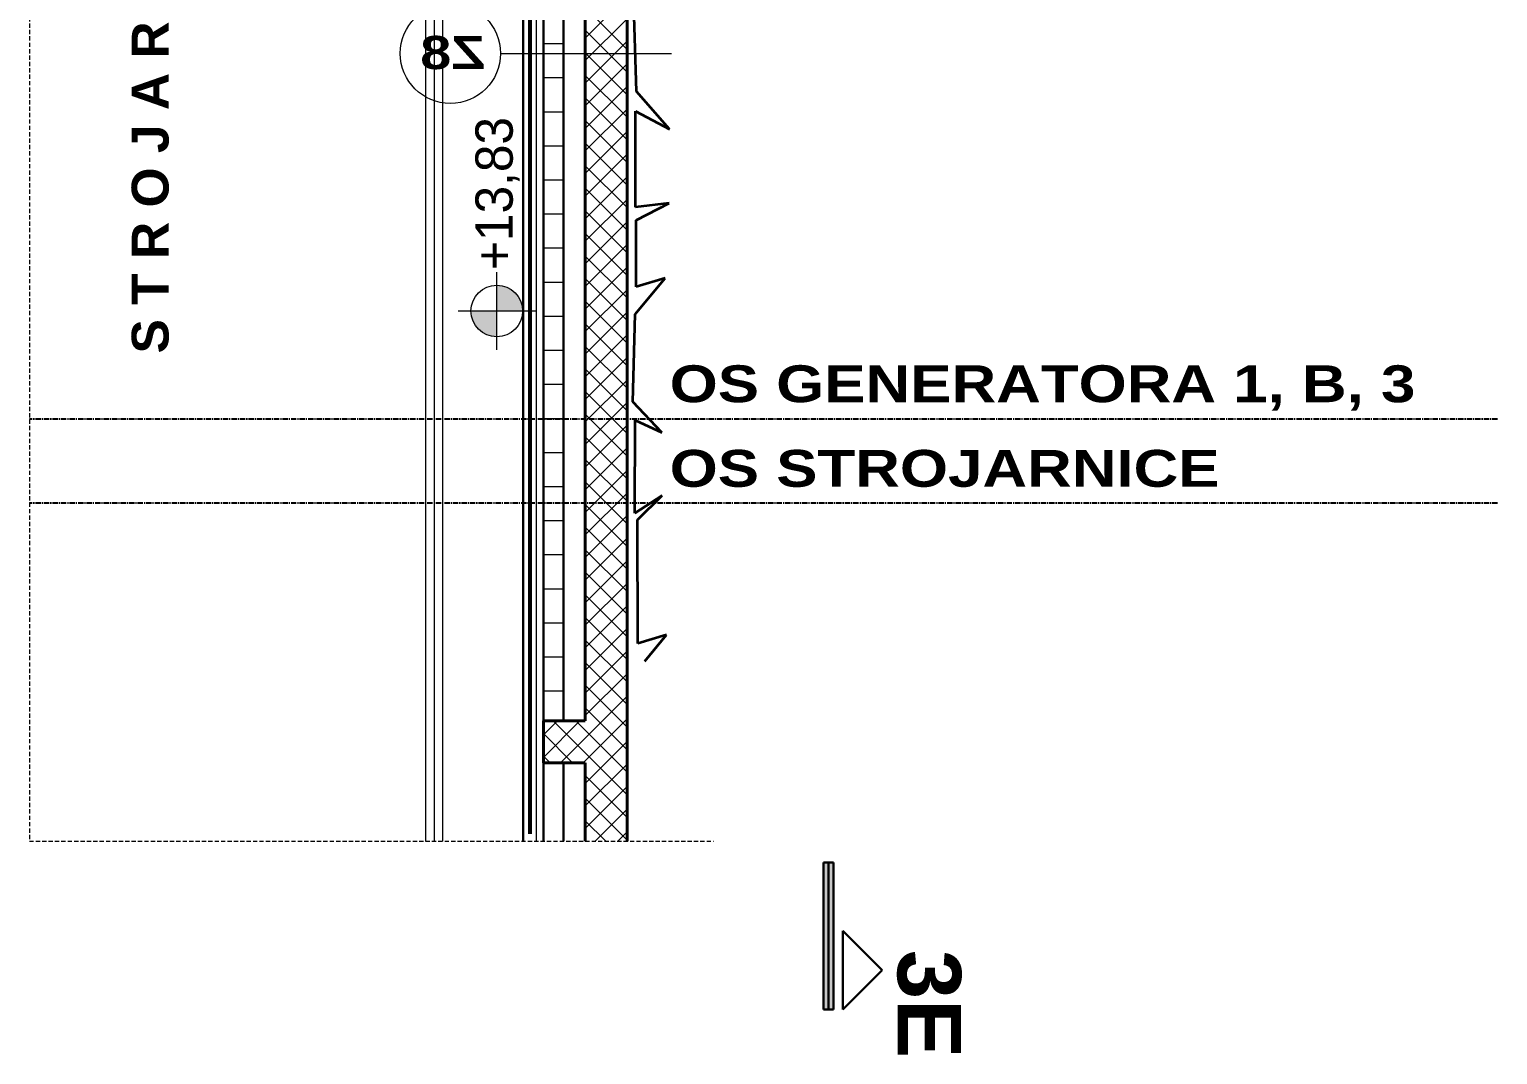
# Model space of a CAD drawing. Header units: millimetres. Extents: x 47631 to 558803, y 29659 to 315570.
# Drawn here: x 473042 to 481797, y 294909 to 301024 of the extents above; entities that cross this region are included whole.
import ezdxf

# ---------------------------------------------------------------- set-up
doc = ezdxf.new("R2010")
doc.units = ezdxf.units.MM
doc.linetypes.add('GP kota 13.83_20.63_22.63_PBS_arhitektura$0$CENTER', pattern=[50.8, 31.75, -6.35, 6.35, -6.35])
doc.linetypes.add('GP kota 13.83_20.63_22.63_PBS_arhitektura$0$DASHEDX2', pattern=[38.1, 25.4, -12.7])
doc.styles.add('GP kota 13.83_20.63_22.63_PBS_arhitektura$0$KOTE', font='arial.ttf')
doc.styles.add('GP kota 13.83_20.63_22.63_PBS_arhitektura$0$NASLOV', font='arialbd.ttf', dxfattribs={"width": 1.2})
doc.styles.add('GP kota 13.83_20.63_22.63_PBS_arhitektura$0$PRESJEK', font='arialbd.ttf', dxfattribs={"width": 0.7, "height": 75})
doc.linetypes.add('GP kota 13.83_20.63_22.63_PBS_arhitektura$0$BATTING', pattern='A,0.00254,-2.54,[134,ltypeshp.shx,S=2.54,R=0,X=-2.54,Y=0],-5.08,[134,ltypeshp.shx,S=2.54,R=180,X=2.54,Y=0],-2.54', length=10.16254)

msp = doc.modelspace()

# ---------------------------------------------------------------- hatches: boundary and pattern name
at = {"linetype": 'Continuous', "lineweight": 20}
h = msp.add_hatch(color=2, dxfattribs=at)
h.paths.add_polyline_path([(475829.2, 299190.7), (475829.2, 299344.6), (475675.3, 299344.6, 0.414214)])
h.paths.add_polyline_path([(475983.2, 299344.6, 0.414214), (475829.2, 299498.6), (475829.2, 299344.6)])
at = {"linetype": 'Continuous', "lineweight": 30}
for points in [[(477777.4, 295178.3), (477806.8, 295178.3), (477806.8, 296055.6), (477777.4, 296055.6)], [(477836.2, 296055.6), (477806.8, 296055.6), (477806.8, 295178.3), (477836.2, 295178.3)]]:
    msp.add_hatch(color=5, dxfattribs=at).paths.add_polyline_path(points)

# ---------------------------------------------------------------- linework, layer by layer
at = {"color": 7, "linetype": 'GP kota 13.83_20.63_22.63_PBS_arhitektura$0$DASHEDX2', "lineweight": 18}
for p, q in [((473042, 307116.8), (473042, 296182.2)), ((473042, 296182.2), (477120.8, 296182.2))]:
    msp.add_line(p, q, dxfattribs=at)
at = {"color": 4, "linetype": 'Continuous', "lineweight": 20}
msp.add_line((475406.8, 296182.2), (475406.8, 304399.5), dxfattribs=at)
at = {"color": 20, "linetype": 'Continuous', "lineweight": 18}
for p, q in [((475456.8, 296182.2), (475456.8, 304399.5)), ((475506.8, 296182.2), (475506.8, 304399.5))]:
    msp.add_line(p, q, dxfattribs=at)
at = {"color": 30, "linetype": 'Continuous', "lineweight": 30}
for p, q in [((475986.8, 296182.2), (475986.8, 301744.3)), ((476021.8, 301709.3), (476021.8, 296227)), ((476031.8, 301699.3), (476031.8, 296227))]:
    msp.add_line(p, q, dxfattribs=at)
at = {"color": 8, "linetype": 'GP kota 13.83_20.63_22.63_PBS_arhitektura$0$BATTING', "lineweight": 5, "ltscale": 0.15}
msp.add_line((476066.8, 296182.2), (476066.8, 301699.3), dxfattribs=at)
at = {"color": 6, "linetype": 'Continuous', "lineweight": 30}
for p, q in [((476106.8, 296899.3), (476106.8, 301449.3)), ((476226.8, 296899.3), (476226.8, 301449.3)), ((476106.8, 296182.2), (476106.8, 296649.3)), ((476226.8, 296182.2), (476226.8, 296649.3))]:
    msp.add_line(p, q, dxfattribs=at)
at = {"color": 3, "linetype": 'Continuous', "lineweight": 40}
for p, q in [((476356.8, 296899.3), (476356.8, 301449.3)), ((476606.8, 296182.2), (476606.8, 301299.3)), ((476356.8, 296899.3), (476106.8, 296899.3)), ((476106.8, 296899.3), (476106.8, 296649.3)), ((476356.8, 296649.3), (476106.8, 296649.3)), ((476356.8, 296182.2), (476356.8, 296649.3))]:
    msp.add_line(p, q, dxfattribs=at)
at = {"color": 253, "linetype": 'Continuous', "lineweight": 35}
for p, q in [((476663, 300652.8), (476643.6, 301267.1)), ((476858.3, 300428.9), (476663, 300652.8)), ((476655.3, 299963.7), (476655.3, 300536.4)), ((476655.3, 300536.4), (476858.3, 300428.9)), ((476857.5, 299988.2), (476655.3, 299963.7)), ((476659.4, 299886.6), (476857.5, 299988.2)), ((476660.7, 299489.1), (476659.4, 299886.6)), ((476654.5, 299325), (476832.1, 299539.7)), ((476832.1, 299539.7), (476660.7, 299489.1)), ((476639.3, 298802.7), (476654.5, 299325)), ((476813.7, 298619.1), (476639.3, 298802.7)), ((476651.7, 298138.3), (476654.4, 298692.4)), ((476654.4, 298692.4), (476813.7, 298619.1)), ((476815.5, 298244.1), (476651.7, 298138.3)), ((476667.5, 298098.9), (476815.5, 298244.1)), ((476669.8, 297361.9), (476667.5, 298098.9)), ((476841.2, 297412.5), (476669.8, 297361.9)), ((476712.4, 297256.8), (476841.2, 297412.5))]:
    msp.add_line(p, q, dxfattribs=at)
at = {"color": 8, "linetype": 'Continuous', "lineweight": 5}
for p, q in [((476606.8, 301222.4), (476356.8, 300972.4)), ((476356.8, 301153.8), (476606.8, 300903.8)), ((476606.8, 301087.7), (476356.8, 300837.7)), ((476356.8, 301019.1), (476606.8, 300769.1)), ((476606.8, 300953), (476356.8, 300703)), ((476356.8, 300884.4), (476606.8, 300634.4)), ((476606.8, 300818.3), (476356.8, 300568.3)), ((476356.8, 300749.7), (476606.8, 300499.7)), ((476606.8, 300683.6), (476356.8, 300433.6)), ((476356.8, 300615), (476606.8, 300365)), ((476606.8, 300548.8), (476356.8, 300298.8)), ((476356.8, 300480.3), (476606.8, 300230.3)), ((476606.8, 300414.1), (476356.8, 300164.1)), ((476356.8, 300345.6), (476606.8, 300095.6)), ((476606.8, 300279.4), (476356.8, 300029.4)), ((476356.8, 300210.9), (476606.8, 299960.9)), ((476606.8, 300144.7), (476356.8, 299894.7)), ((476356.8, 300076.2), (476606.8, 299826.2)), ((476606.8, 300010), (476356.8, 299760)), ((476356.8, 299941.5), (476606.8, 299691.5)), ((476606.8, 299875.3), (476356.8, 299625.3)), ((476356.8, 299806.8), (476606.8, 299556.8)), ((476606.8, 299740.6), (476356.8, 299490.6)), ((476356.8, 299672.1), (476606.8, 299422.1)), ((476606.8, 299605.9), (476356.8, 299355.9)), ((476356.8, 299537.4), (476606.8, 299287.4)), ((476606.8, 299471.2), (476356.8, 299221.2)), ((476356.8, 299402.7), (476606.8, 299152.7)), ((476606.8, 299336.5), (476356.8, 299086.5)), ((476356.8, 299268), (476606.8, 299018)), ((476606.8, 299201.8), (476356.8, 298951.8)), ((476356.8, 299133.2), (476606.8, 298883.2)), ((476606.8, 299067.1), (476356.8, 298817.1)), ((476356.8, 298998.5), (476606.8, 298748.5)), ((476606.8, 298932.4), (476356.8, 298682.4)), ((476356.8, 298863.8), (476606.8, 298613.8)), ((476606.8, 298797.7), (476356.8, 298547.7)), ((476356.8, 298729.1), (476606.8, 298479.1)), ((476606.8, 298663), (476356.8, 298413)), ((476356.8, 298594.4), (476606.8, 298344.4)), ((476606.8, 298528.3), (476356.8, 298278.3)), ((476356.8, 298459.7), (476606.8, 298209.7)), ((476606.8, 298393.6), (476356.8, 298143.6)), ((476356.8, 298325), (476606.8, 298075)), ((476606.8, 298258.9), (476356.8, 298008.9)), ((476356.8, 298190.3), (476606.8, 297940.3)), ((476606.8, 298124.2), (476356.8, 297874.2)), ((476356.8, 298055.6), (476606.8, 297805.6)), ((476606.8, 297989.5), (476356.8, 297739.5)), ((476356.8, 297920.9), (476606.8, 297670.9)), ((476606.8, 297854.8), (476356.8, 297604.8)), ((476356.8, 297786.2), (476606.8, 297536.2)), ((476606.8, 297720.1), (476356.8, 297470.1)), ((476356.8, 297651.5), (476606.8, 297401.5)), ((476606.8, 297585.4), (476356.8, 297335.4)), ((476356.8, 297516.8), (476606.8, 297266.8)), ((476606.8, 297450.7), (476356.8, 297200.7)), ((476356.8, 297382.1), (476606.8, 297132.1)), ((476606.8, 297316), (476356.8, 297066)), ((476356.8, 297247.4), (476606.8, 296997.4)), ((476606.8, 297181.3), (476356.8, 296931.3)), ((476606.8, 297046.5), (476209.6, 296649.3)), ((476356.8, 297112.7), (476606.8, 296862.7)), ((476356.8, 296978), (476606.8, 296728)), ((476324.9, 296899.3), (476106.8, 296681.3)), ((476190.2, 296899.3), (476106.8, 296816)), ((476166, 296899.3), (476606.8, 296458.6)), ((476300.7, 296899.3), (476606.8, 296593.3)), ((476606.8, 296911.8), (476344.3, 296649.3)), ((476106.8, 296823.9), (476281.3, 296649.3)), ((476606.8, 296777.1), (476356.8, 296527.1)), ((476106.8, 296689.2), (476146.6, 296649.3)), ((476606.8, 296642.4), (476356.8, 296392.4)), ((476356.8, 296573.9), (476606.8, 296323.9)), ((476606.8, 296507.7), (476356.8, 296257.7)), ((476356.8, 296439.2), (476606.8, 296189.2)), ((476606.8, 296373), (476416, 296182.2)), ((476356.8, 296304.5), (476479, 296182.2)), ((476606.8, 296238.3), (476550.7, 296182.2))]:
    msp.add_line(p, q, dxfattribs=at)
at = {"color": 253, "linetype": 'Continuous', "lineweight": 5}
for p, q in [((476106.8, 300939.4), (476226.8, 300939.4)), ((476106.8, 300736.2), (476226.8, 300736.2)), ((476106.8, 300533), (476226.8, 300533)), ((476106.8, 300329.8), (476226.8, 300329.8)), ((476106.8, 300126.6), (476226.8, 300126.6)), ((476106.8, 299923.4), (476226.8, 299923.4)), ((476106.8, 299720.2), (476226.8, 299720.2)), ((476106.8, 299517), (476226.8, 299517)), ((476106.8, 299313.8), (476226.8, 299313.8)), ((476106.8, 299110.6), (476226.8, 299110.6)), ((476106.8, 298907.4), (476226.8, 298907.4)), ((476106.8, 298704.2), (476226.8, 298704.2)), ((476106.8, 298501), (476226.8, 298501)), ((476106.8, 298297.8), (476226.8, 298297.8)), ((476106.8, 298094.6), (476226.8, 298094.6)), ((476106.8, 297891.4), (476226.8, 297891.4)), ((476106.8, 297688.2), (476226.8, 297688.2)), ((476106.8, 297485), (476226.8, 297485)), ((476106.8, 297281.8), (476226.8, 297281.8)), ((476106.8, 297078.6), (476226.8, 297078.6))]:
    msp.add_line(p, q, dxfattribs=at)
at = {"color": 2, "linetype": 'Continuous', "lineweight": 20}
for p, q in [((475851.4, 300880.4), (476871.3, 300880.4)), ((475829.2, 299113.7), (475829.2, 299575.6)), ((475598.3, 299344.6), (476060.2, 299344.6))]:
    msp.add_line(p, q, dxfattribs=at)
at = {"color": 1, "linetype": 'GP kota 13.83_20.63_22.63_PBS_arhitektura$0$CENTER', "lineweight": 25}
for p, q in [((481796.6, 298699.3), (473042, 298699.3)), ((481796.6, 298199.3), (473042, 298199.3))]:
    msp.add_line(p, q, dxfattribs=at)
at = {"color": 5, "linetype": 'Continuous', "lineweight": 30}
for p, q in [((477836.2, 296055.6), (477777.4, 296055.6)), ((477777.4, 296055.6), (477777.4, 295178.3)), ((477806.8, 296055.6), (477806.8, 295178.3)), ((477836.2, 296055.6), (477836.2, 295178.3)), ((478127.5, 295412.8), (477892.3, 295648)), ((477892.3, 295648), (477892.3, 295177.6)), ((478127.5, 295412.8), (477892.3, 295177.6)), ((477836.2, 295178.3), (477777.4, 295178.3))]:
    msp.add_line(p, q, dxfattribs=at)
at = {"color": 2, "linetype": 'Continuous', "lineweight": 20}
for centre, radius in [((475552.6, 300880.4), 298.8), ((475829.2, 299344.6), 154)]:
    msp.add_circle(centre, radius, dxfattribs=at)

# ---------------------------------------------------------------- texts
at = {"color": 1, "linetype": 'Continuous', "lineweight": 20, "style": 'GP kota 13.83_20.63_22.63_PBS_arhitektura$0$NASLOV'}
msp.add_text('S T R O J A R N I C A', height=220, rotation=90, dxfattribs=at).set_placement((473872.2, 299091, -1419))
at = {"color": 1, "linetype": 'Continuous', "lineweight": 20, "style": 'GP kota 13.83_20.63_22.63_PBS_arhitektura$0$NASLOV', "width": 1.2}
for s, p in [('OS GENERATORA 1, B, 3', (476859.9, 298800.4)), ('OS STROJARNICE', (476859.9, 298295.9))]:
    msp.add_text(s, height=220, dxfattribs=at).set_placement(p)
at = {"color": 2, "linetype": 'Continuous', "lineweight": 20, "style": 'GP kota 13.83_20.63_22.63_PBS_arhitektura$0$NASLOV', "text_generation_flag": 4, "width": 1.2}
msp.add_attdef('Z8', (475760.5, 300787.1), '', height=198, rotation=180, dxfattribs=at)
at = {"color": 2, "linetype": 'Continuous', "lineweight": 20, "style": 'GP kota 13.83_20.63_22.63_PBS_arhitektura$0$KOTE', "width": 0.95}
for tag, p in [('+13,83', (475924.2, 299589.4)), ('', (476214.5, 299585.4))]:
    msp.add_attdef(tag, p, '', height=222.7, rotation=90, dxfattribs=at)
at = {"color": 5, "linetype": 'Continuous', "lineweight": 30, "style": 'GP kota 13.83_20.63_22.63_PBS_arhitektura$0$PRESJEK', "width": 1}
msp.add_attdef('3E', (478219.9, 295534.1), '', height=377.8, rotation=270, dxfattribs=at)

doc.saveas('drawing.dxf')
